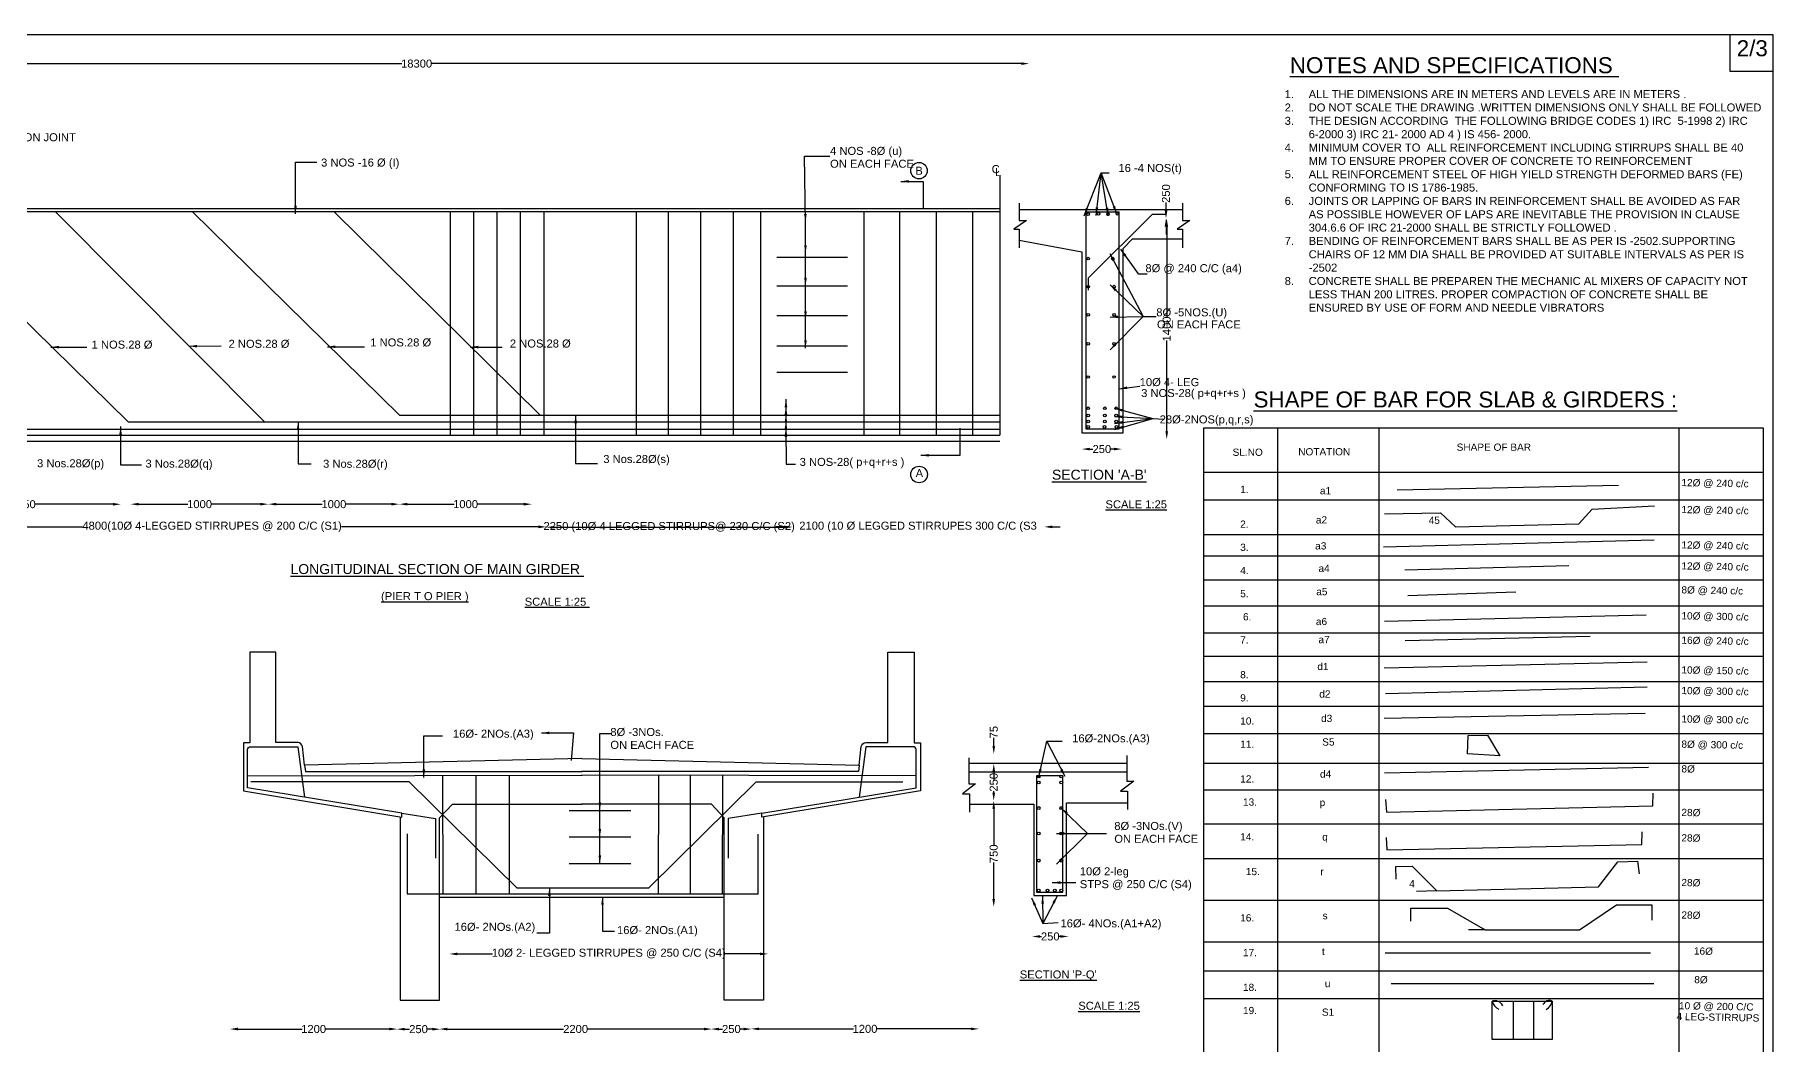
# Model space of a CAD drawing. Header units: millimetres. Extents: x 5124 to 2365279, y 2311 to 44335197.
# Drawn here: x 2357681 to 2365279, y 44330788 to 44335197 of the extents above; entities that cross this region are included whole.
import ezdxf

# ---------------------------------------------------------------- set-up
doc = ezdxf.new("R2010")
doc.units = ezdxf.units.MM
doc.header["$MEASUREMENT"] = 0
doc.layers.add('DRAWING', color=2, linetype='Continuous')
doc.layers.add('TEXT', color=7, linetype='Continuous')
doc.styles.get("Standard").update_dxf_attribs({"font": 'arial.ttf', "height": 35})
doc.dimstyles.get("Standard").update_dxf_attribs({"dimtxt": 35, "dimasz": 35, "dimexe": 0.18, "dimexo": 0.0625, "dimgap": 0.09, "dimtad": 0, "dimdec": 0, "dimzin": 0, "dimdsep": 46, "dimtxsty": 'Standard', "dimcen": 0.09, "dimse1": 1, "dimse2": 1, "dimadec": 0, "dimazin": 0, "dimtfac": 1, "dimtdec": 0, "dimtofl": 0, "dimtmove": 0, "dimatfit": 3, "dimfxl": 1, "dimtolj": 1, "dimtzin": 0, "dimarcsym": 0})

# ---------------------------------------------------------------- blocks, each defined once
blk = doc.blocks.new('*D54')
at = {"layer": 'Defpoints', "color": 0, "transparency": 16777216}
for p in [(2362027.6, 44335071.2), (2356673.1, 44335062), (2362027.6, 44335062)]:
    blk.add_point(p, dxfattribs=at)
at = {"layer": 'TEXT', "color": 0, "lineweight": -2, "transparency": 16777216}
for p, q in [((2356708.1, 44335071.2), (2359286.1, 44335071.2)), ((2361992.6, 44335071.2), (2359414.6, 44335071.2))]:
    blk.add_line(p, q, dxfattribs=at)
at = {"layer": 'TEXT', "color": 0, "transparency": 16777216}
for points in [[(2356708.1, 44335077), (2356708.1, 44335065.3), (2356673.1, 44335071.2)], [(2361992.6, 44335077), (2361992.6, 44335065.3), (2362027.6, 44335071.2)]]:
    blk.add_solid(points, dxfattribs=at)
at = {"layer": 'TEXT', "color": 0, "transparency": 16777216, "insert": (2359350.3, 44335071.2), "char_height": 35, "attachment_point": 5}
blk.add_mtext('\\A1;18300', dxfattribs=at)
blk = doc.blocks.new('*D65')
at = {"layer": 'Defpoints', "color": 0, "transparency": 16777216}
for p in [(2357231.9, 44333171.5), (2358058.1, 44333171.8), (2358058.1, 44333146.5)]:
    blk.add_point(p, dxfattribs=at)
at = {"layer": 'TEXT', "color": 0, "lineweight": -2, "transparency": 16777216}
for p, q in [((2357266.9, 44333146.5), (2357606.3, 44333146.5)), ((2358023.1, 44333146.5), (2357683.7, 44333146.5))]:
    blk.add_line(p, q, dxfattribs=at)
at = {"layer": 'TEXT', "color": 0, "transparency": 16777216}
for points in [[(2357266.9, 44333152.3), (2357266.9, 44333140.6), (2357231.9, 44333146.5)], [(2358023.1, 44333152.3), (2358023.1, 44333140.6), (2358058.1, 44333146.5)]]:
    blk.add_solid(points, dxfattribs=at)
at = {"layer": 'TEXT', "color": 0, "transparency": 16777216, "insert": (2357645, 44333146.5), "char_height": 35, "attachment_point": 5}
blk.add_mtext('\\A1;850', dxfattribs=at)
blk = doc.blocks.new('*D66')
at = {"layer": 'Defpoints', "color": 0, "transparency": 16777216}
for p in [(2358100.7, 44333141.1), (2358702.7, 44333146.8), (2358702.7, 44333146.8)]:
    blk.add_point(p, dxfattribs=at)
at = {"layer": 'TEXT', "color": 0, "lineweight": -2, "transparency": 16777216}
for p, q in [((2358135.7, 44333146.8), (2358351.1, 44333146.8)), ((2358667.7, 44333146.8), (2358452.4, 44333146.8))]:
    blk.add_line(p, q, dxfattribs=at)
at = {"layer": 'TEXT', "color": 0, "transparency": 16777216}
for points in [[(2358135.7, 44333152.7), (2358135.7, 44333141), (2358100.7, 44333146.8)], [(2358667.7, 44333152.7), (2358667.7, 44333141), (2358702.7, 44333146.8)]]:
    blk.add_solid(points, dxfattribs=at)
at = {"layer": 'TEXT', "color": 0, "transparency": 16777216, "insert": (2358401.7, 44333146.8), "char_height": 35, "attachment_point": 5}
blk.add_mtext('\\A1;1000', dxfattribs=at)
blk = doc.blocks.new('*D67')
at = {"layer": 'Defpoints', "color": 0, "transparency": 16777216}
for p in [(2358702.7, 44333146.8), (2359274.8, 44333146.8), (2359274.8, 44333146.8)]:
    blk.add_point(p, dxfattribs=at)
at = {"layer": 'TEXT', "color": 0, "lineweight": -2, "transparency": 16777216}
for p, q in [((2358737.7, 44333146.8), (2358938.1, 44333146.8)), ((2359239.8, 44333146.8), (2359039.4, 44333146.8))]:
    blk.add_line(p, q, dxfattribs=at)
at = {"layer": 'TEXT', "color": 0, "transparency": 16777216}
for points in [[(2358737.7, 44333152.7), (2358737.7, 44333141), (2358702.7, 44333146.8)], [(2359239.8, 44333152.7), (2359239.8, 44333141), (2359274.8, 44333146.8)]]:
    blk.add_solid(points, dxfattribs=at)
at = {"layer": 'TEXT', "color": 0, "transparency": 16777216, "insert": (2358988.8, 44333146.8), "char_height": 35, "attachment_point": 5}
blk.add_mtext('\\A1;1000', dxfattribs=at)
blk = doc.blocks.new('*D68')
at = {"layer": 'Defpoints', "color": 0, "transparency": 16777216}
for p in [(2359274.8, 44333146.8), (2359853.8, 44333146.8), (2359853.8, 44333146.5)]:
    blk.add_point(p, dxfattribs=at)
at = {"layer": 'TEXT', "color": 0, "lineweight": -2, "transparency": 16777216}
for p, q in [((2359309.8, 44333146.8), (2359513.7, 44333146.8)), ((2359818.8, 44333146.8), (2359615, 44333146.8))]:
    blk.add_line(p, q, dxfattribs=at)
at = {"layer": 'TEXT', "color": 0, "transparency": 16777216}
for points in [[(2359309.8, 44333152.7), (2359309.8, 44333141), (2359274.8, 44333146.8)], [(2359818.8, 44333152.7), (2359818.8, 44333141), (2359853.8, 44333146.8)]]:
    blk.add_solid(points, dxfattribs=at)
at = {"layer": 'TEXT', "color": 0, "transparency": 16777216, "insert": (2359564.3, 44333146.8), "char_height": 35, "attachment_point": 5}
blk.add_mtext('\\A1;1000', dxfattribs=at)
blk = doc.blocks.new('*D69')
at = {"layer": 'Defpoints', "color": 0, "transparency": 16777216}
for p in [(2356995.1, 44333025), (2359917.7, 44333047.6), (2359917.7, 44333025)]:
    blk.add_point(p, dxfattribs=at)
at = {"layer": 'TEXT', "color": 0, "lineweight": -2, "transparency": 16777216}
for p, q in [((2357030.1, 44333047.6), (2357890.6, 44333047.6)), ((2359882.7, 44333047.6), (2359022.2, 44333047.6))]:
    blk.add_line(p, q, dxfattribs=at)
at = {"layer": 'TEXT', "color": 0, "transparency": 16777216}
for points in [[(2357030.1, 44333053.5), (2357030.1, 44333041.8), (2356995.1, 44333047.6)], [(2359882.7, 44333053.5), (2359882.7, 44333041.8), (2359917.7, 44333047.6)]]:
    blk.add_solid(points, dxfattribs=at)
at = {"layer": 'TEXT', "color": 0, "transparency": 16777216, "insert": (2358456.4, 44333047.6), "char_height": 35, "attachment_point": 5}
blk.add_mtext('\\A1;4800(10Ø 4-LEGGED STIRRUPES @ 200 C/C (S1)', dxfattribs=at)
blk = doc.blocks.new('*D70')
at = {"layer": 'Defpoints', "color": 0, "transparency": 16777216}
for p in [(2359917.7, 44333047.6), (2360990.2, 44333047.6), (2360990.2, 44333046.1)]:
    blk.add_point(p, dxfattribs=at)
at = {"layer": 'TEXT', "color": 0, "lineweight": -2, "transparency": 16777216}
blk.add_line((2359952.7, 44333046.1), (2360955.2, 44333046.1), dxfattribs=at)
at = {"layer": 'TEXT', "color": 0, "transparency": 16777216}
for points in [[(2359952.7, 44333052), (2359952.7, 44333040.3), (2359917.7, 44333046.1)], [(2360955.2, 44333052), (2360955.2, 44333040.3), (2360990.2, 44333046.1)]]:
    blk.add_solid(points, dxfattribs=at)
at = {"layer": 'TEXT', "color": 0, "transparency": 16777216, "insert": (2360453.9, 44333046.1), "char_height": 35, "attachment_point": 5}
blk.add_mtext('\\A1;2250 (10Ø 4 LEGGED STIRRUPS@ 230 C/C (S2)', dxfattribs=at)
blk = doc.blocks.new('*D71')
at = {"layer": 'Defpoints', "color": 0, "transparency": 16777216}
for p in [(2360990.2, 44333046.1), (2362093.1, 44333047.6), (2362093.1, 44333046.1)]:
    blk.add_point(p, dxfattribs=at)
at = {"layer": 'TEXT', "color": 0, "lineweight": -2, "transparency": 16777216}
for p, q in [((2360955.2, 44333047.6), (2360920.2, 44333047.6)), ((2362128.1, 44333047.6), (2362163.1, 44333047.6))]:
    blk.add_line(p, q, dxfattribs=at)
at = {"layer": 'TEXT', "color": 0, "transparency": 16777216}
for points in [[(2360955.2, 44333053.5), (2360955.2, 44333041.8), (2360990.2, 44333047.6)], [(2362128.1, 44333053.5), (2362128.1, 44333041.8), (2362093.1, 44333047.6)]]:
    blk.add_solid(points, dxfattribs=at)
at = {"layer": 'TEXT', "color": 0, "transparency": 16777216, "insert": (2361541.7, 44333047.6), "char_height": 35, "attachment_point": 5}
blk.add_mtext('\\A1;2100 (10 Ø LEGGED STIRRUPES 300 C/C (S3', dxfattribs=at)
blk = doc.blocks.new('*D72')
at = {"layer": 'Defpoints', "color": 0, "transparency": 16777216}
for p in [(2358534.6, 44330847.8), (2359265.9, 44330854.1), (2359265.9, 44330847.3)]:
    blk.add_point(p, dxfattribs=at)
at = {"layer": 'TEXT', "color": 0, "lineweight": -2, "transparency": 16777216}
for p, q in [((2358569.6, 44330854.1), (2358849.6, 44330854.1)), ((2359230.9, 44330854.1), (2358950.9, 44330854.1))]:
    blk.add_line(p, q, dxfattribs=at)
at = {"layer": 'TEXT', "color": 0, "transparency": 16777216}
for points in [[(2358569.6, 44330860), (2358569.6, 44330848.3), (2358534.6, 44330854.1)], [(2359230.9, 44330860), (2359230.9, 44330848.3), (2359265.9, 44330854.1)]]:
    blk.add_solid(points, dxfattribs=at)
at = {"layer": 'TEXT', "color": 0, "transparency": 16777216, "insert": (2358900.3, 44330854.1), "char_height": 35, "attachment_point": 5}
blk.add_mtext('\\A1;1200', dxfattribs=at)
blk = doc.blocks.new('*D73')
at = {"layer": 'Defpoints', "color": 0, "transparency": 16777216}
for p in [(2359262.8, 44330853.5), (2359454.6, 44330854.1), (2359454.6, 44330853.5)]:
    blk.add_point(p, dxfattribs=at)
at = {"layer": 'TEXT', "color": 0, "lineweight": -2, "transparency": 16777216}
for p, q in [((2359297.8, 44330853.5), (2359319.7, 44330853.5)), ((2359419.6, 44330853.5), (2359397.7, 44330853.5))]:
    blk.add_line(p, q, dxfattribs=at)
at = {"layer": 'TEXT', "color": 0, "transparency": 16777216}
for points in [[(2359297.8, 44330859.4), (2359297.8, 44330847.7), (2359262.8, 44330853.5)], [(2359419.6, 44330859.4), (2359419.6, 44330847.7), (2359454.6, 44330853.5)]]:
    blk.add_solid(points, dxfattribs=at)
at = {"layer": 'TEXT', "color": 0, "transparency": 16777216, "insert": (2359358.7, 44330853.5), "char_height": 35, "attachment_point": 5}
blk.add_mtext('\\A1;250', dxfattribs=at)
blk = doc.blocks.new('*D74')
at = {"layer": 'Defpoints', "color": 0, "transparency": 16777216}
for p in [(2359449.4, 44330854.1), (2360641.1, 44330857.5), (2360641.1, 44330854.1)]:
    blk.add_point(p, dxfattribs=at)
at = {"layer": 'TEXT', "color": 0, "lineweight": -2, "transparency": 16777216}
for p, q in [((2359484.4, 44330854.1), (2359992.6, 44330854.1)), ((2360606.1, 44330854.1), (2360097.8, 44330854.1))]:
    blk.add_line(p, q, dxfattribs=at)
at = {"layer": 'TEXT', "color": 0, "transparency": 16777216}
for points in [[(2359484.4, 44330859.9), (2359484.4, 44330848.2), (2359449.4, 44330854.1)], [(2360606.1, 44330859.9), (2360606.1, 44330848.2), (2360641.1, 44330854.1)]]:
    blk.add_solid(points, dxfattribs=at)
at = {"layer": 'TEXT', "color": 0, "transparency": 16777216, "insert": (2360045.2, 44330854.1), "char_height": 35, "attachment_point": 5}
blk.add_mtext('\\A1;2200', dxfattribs=at)
blk = doc.blocks.new('*D75')
at = {"layer": 'Defpoints', "color": 0, "transparency": 16777216}
for p in [(2360636.8, 44330839.4), (2360814.9, 44330854.1), (2360814.9, 44330845.4)]:
    blk.add_point(p, dxfattribs=at)
at = {"layer": 'TEXT', "color": 0, "lineweight": -2, "transparency": 16777216}
for p, q in [((2360671.8, 44330854.1), (2360686.9, 44330854.1)), ((2360779.9, 44330854.1), (2360764.9, 44330854.1))]:
    blk.add_line(p, q, dxfattribs=at)
at = {"layer": 'TEXT', "color": 0, "transparency": 16777216}
for points in [[(2360671.8, 44330859.9), (2360671.8, 44330848.2), (2360636.8, 44330854.1)], [(2360779.9, 44330859.9), (2360779.9, 44330848.2), (2360814.9, 44330854.1)]]:
    blk.add_solid(points, dxfattribs=at)
at = {"layer": 'TEXT', "color": 0, "transparency": 16777216, "insert": (2360725.9, 44330854.1), "char_height": 35, "attachment_point": 5}
blk.add_mtext('\\A1;250', dxfattribs=at)
blk = doc.blocks.new('*D76')
at = {"layer": 'Defpoints', "color": 0, "transparency": 16777216}
for p in [(2360811.9, 44330854.7), (2361807.8, 44330854.7), (2361807.8, 44330851.9)]:
    blk.add_point(p, dxfattribs=at)
at = {"layer": 'TEXT', "color": 0, "lineweight": -2, "transparency": 16777216}
for p, q in [((2360846.9, 44330854.7), (2361259.2, 44330854.7)), ((2361772.8, 44330854.7), (2361360.5, 44330854.7))]:
    blk.add_line(p, q, dxfattribs=at)
at = {"layer": 'TEXT', "color": 0, "transparency": 16777216}
for points in [[(2360846.9, 44330860.5), (2360846.9, 44330848.9), (2360811.9, 44330854.7)], [(2361772.8, 44330860.5), (2361772.8, 44330848.9), (2361807.8, 44330854.7)]]:
    blk.add_solid(points, dxfattribs=at)
at = {"layer": 'TEXT', "color": 0, "transparency": 16777216, "insert": (2361309.8, 44330854.7), "char_height": 35, "attachment_point": 5}
blk.add_mtext('\\A1;1200', dxfattribs=at)
blk = doc.blocks.new('*D77')
at = {"layer": 'Defpoints', "color": 0, "transparency": 16777216}
for p in [(2362040.2, 44331260.9), (2362199.1, 44331260.9), (2362199.1, 44331258.4)]:
    blk.add_point(p, dxfattribs=at)
at = {"layer": 'TEXT', "color": 0, "lineweight": -2, "transparency": 16777216}
for p, q in [((2362075.2, 44331258.4), (2362080.6, 44331258.4)), ((2362164.1, 44331258.4), (2362158.6, 44331258.4))]:
    blk.add_line(p, q, dxfattribs=at)
at = {"layer": 'TEXT', "color": 0, "transparency": 16777216}
for points in [[(2362075.2, 44331264.2), (2362075.2, 44331252.6), (2362040.2, 44331258.4)], [(2362164.1, 44331264.2), (2362164.1, 44331252.6), (2362199.1, 44331258.4)]]:
    blk.add_solid(points, dxfattribs=at)
at = {"layer": 'TEXT', "color": 0, "transparency": 16777216, "insert": (2362119.6, 44331258.4), "char_height": 35, "attachment_point": 5}
blk.add_mtext('\\A1;250', dxfattribs=at)
blk = doc.blocks.new('*D78')
at = {"layer": 'Defpoints', "color": 0, "transparency": 16777216}
for p in [(2361852.6, 44332055.6), (2361852.6, 44332012.5), (2361872.8, 44332012.5)]:
    blk.add_point(p, dxfattribs=at)
at = {"layer": 'TEXT', "color": 0, "lineweight": -2, "transparency": 16777216}
for p, q in [((2361872.8, 44332090.6), (2361872.8, 44332125.6)), ((2361872.8, 44331977.5), (2361872.8, 44331942.5))]:
    blk.add_line(p, q, dxfattribs=at)
at = {"layer": 'TEXT', "color": 0, "transparency": 16777216}
for points in [[(2361866.9, 44332090.6), (2361878.6, 44332090.6), (2361872.8, 44332055.6)], [(2361866.9, 44331977.5), (2361878.6, 44331977.5), (2361872.8, 44332012.5)]]:
    blk.add_solid(points, dxfattribs=at)
at = {"layer": 'TEXT', "color": 0, "transparency": 16777216, "insert": (2361872.8, 44332150.8), "char_height": 35, "attachment_point": 5, "rotation": 90}
blk.add_mtext('\\A1;75', dxfattribs=at)
blk = doc.blocks.new('*D79')
at = {"layer": 'Defpoints', "color": 0, "transparency": 16777216}
for p in [(2361872.8, 44332012.5), (2361866.3, 44331851.5), (2361872.5, 44331851.5)]:
    blk.add_point(p, dxfattribs=at)
at = {"layer": 'TEXT', "color": 0, "lineweight": -2, "transparency": 16777216}
for p, q in [((2361872.5, 44331977.5), (2361872.5, 44331971)), ((2361872.5, 44331886.5), (2361872.5, 44331893))]:
    blk.add_line(p, q, dxfattribs=at)
at = {"layer": 'TEXT', "color": 0, "transparency": 16777216}
for points in [[(2361866.6, 44331977.5), (2361878.3, 44331977.5), (2361872.5, 44332012.5)], [(2361866.6, 44331886.5), (2361878.3, 44331886.5), (2361872.5, 44331851.5)]]:
    blk.add_solid(points, dxfattribs=at)
at = {"layer": 'TEXT', "color": 0, "transparency": 16777216, "insert": (2361872.5, 44331932), "char_height": 35, "attachment_point": 5, "rotation": 90}
blk.add_mtext('\\A1;250', dxfattribs=at)
blk = doc.blocks.new('*D80')
at = {"layer": 'Defpoints', "color": 0, "transparency": 16777216}
for p in [(2361872.5, 44331851.5), (2361872.5, 44331387.8), (2361872.5, 44331387.8)]:
    blk.add_point(p, dxfattribs=at)
at = {"layer": 'TEXT', "color": 0, "lineweight": -2, "transparency": 16777216}
for p, q in [((2361872.5, 44331816.5), (2361872.5, 44331658.2)), ((2361872.5, 44331422.8), (2361872.5, 44331581.1))]:
    blk.add_line(p, q, dxfattribs=at)
at = {"layer": 'TEXT', "color": 0, "transparency": 16777216}
for points in [[(2361866.6, 44331816.5), (2361878.3, 44331816.5), (2361872.5, 44331851.5)], [(2361866.6, 44331422.8), (2361878.3, 44331422.8), (2361872.5, 44331387.8)]]:
    blk.add_solid(points, dxfattribs=at)
at = {"layer": 'TEXT', "color": 0, "transparency": 16777216, "insert": (2361872.5, 44331619.7), "char_height": 35, "attachment_point": 5, "rotation": 90}
blk.add_mtext('\\A1;750', dxfattribs=at)
blk = doc.blocks.new('*D81')
at = {"layer": 'Defpoints', "color": 0, "transparency": 16777216}
for p in [(2359493.4, 44331182.2), (2360886.5, 44331182.2), (2360886.5, 44331182.2)]:
    blk.add_point(p, dxfattribs=at)
at = {"layer": 'TEXT', "color": 0, "lineweight": -2, "transparency": 16777216}
for p, q in [((2359528.4, 44331182.2), (2359682.2, 44331182.2)), ((2360851.5, 44331182.2), (2360697.7, 44331182.2))]:
    blk.add_line(p, q, dxfattribs=at)
at = {"layer": 'TEXT', "color": 0, "transparency": 16777216}
for points in [[(2359528.4, 44331188), (2359528.4, 44331176.4), (2359493.4, 44331182.2)], [(2360851.5, 44331188), (2360851.5, 44331176.4), (2360886.5, 44331182.2)]]:
    blk.add_solid(points, dxfattribs=at)
at = {"layer": 'TEXT', "color": 0, "transparency": 16777216, "insert": (2360189.9, 44331182.2), "char_height": 35, "attachment_point": 5}
blk.add_mtext('\\A1;10Ø 2- LEGGED STIRRUPES @ 250 C/C (S4)', dxfattribs=at)
blk = doc.blocks.new('*D114')
at = {"layer": 'Defpoints', "color": 0, "transparency": 16777216}
for p in [(2362615.9, 44334394.7), (2362615.9, 44334394.7), (2362625.4, 44334394.7)]:
    blk.add_point(p, dxfattribs=at)
at = {"layer": 'TEXT', "color": 0, "lineweight": -2, "transparency": 16777216}
for p, q in [((2362625.4, 44334429.7), (2362625.4, 44334464.7)), ((2362625.4, 44334359.7), (2362625.4, 44334324.7))]:
    blk.add_line(p, q, dxfattribs=at)
at = {"layer": 'TEXT', "color": 0, "transparency": 16777216}
for points in [[(2362619.6, 44334429.7), (2362631.3, 44334429.7), (2362625.4, 44334394.7)], [(2362619.6, 44334359.7), (2362631.3, 44334359.7), (2362625.4, 44334394.7)]]:
    blk.add_solid(points, dxfattribs=at)
at = {"layer": 'TEXT', "color": 0, "transparency": 16777216, "insert": (2362625.4, 44334503.7), "char_height": 35, "attachment_point": 5, "rotation": 90}
blk.add_mtext('\\A1;250', dxfattribs=at)
blk = doc.blocks.new('*D115')
at = {"layer": 'Defpoints', "color": 0, "transparency": 16777216}
for p in [(2362625.4, 44334394.7), (2362625.4, 44333429.9), (2362628.5, 44333429.9)]:
    blk.add_point(p, dxfattribs=at)
at = {"layer": 'TEXT', "color": 0, "lineweight": -2, "transparency": 16777216}
for p, q in [((2362628.5, 44334359.7), (2362628.5, 44333962.9)), ((2362628.5, 44333464.9), (2362628.5, 44333861.6))]:
    blk.add_line(p, q, dxfattribs=at)
at = {"layer": 'TEXT', "color": 0, "transparency": 16777216}
for points in [[(2362622.7, 44334359.7), (2362634.4, 44334359.7), (2362628.5, 44334394.7)], [(2362622.7, 44333464.9), (2362634.4, 44333464.9), (2362628.5, 44333429.9)]]:
    blk.add_solid(points, dxfattribs=at)
at = {"layer": 'TEXT', "color": 0, "transparency": 16777216, "insert": (2362628.5, 44333912.3), "char_height": 35, "attachment_point": 5, "rotation": 90}
blk.add_mtext('\\A1;1400', dxfattribs=at)
blk = doc.blocks.new('*D116')
at = {"layer": 'Defpoints', "color": 0, "transparency": 16777216}
for p in [(2362257.4, 44333458.8), (2362432.7, 44333466.1), (2362432.7, 44333387.5)]:
    blk.add_point(p, dxfattribs=at)
at = {"layer": 'TEXT', "color": 0, "lineweight": -2, "transparency": 16777216}
for p, q in [((2362292.4, 44333387.5), (2362306.1, 44333387.5)), ((2362397.7, 44333387.5), (2362384.1, 44333387.5))]:
    blk.add_line(p, q, dxfattribs=at)
at = {"layer": 'TEXT', "color": 0, "transparency": 16777216}
for points in [[(2362292.4, 44333393.4), (2362292.4, 44333381.7), (2362257.4, 44333387.5)], [(2362397.7, 44333393.4), (2362397.7, 44333381.7), (2362432.7, 44333387.5)]]:
    blk.add_solid(points, dxfattribs=at)
at = {"layer": 'TEXT', "color": 0, "transparency": 16777216, "insert": (2362345.1, 44333387.5), "char_height": 35, "attachment_point": 5}
blk.add_mtext('\\A1;250', dxfattribs=at)

msp = doc.modelspace()

# ---------------------------------------------------------------- linework, layer by layer
at = {"layer": 'DRAWING', "color": 0}
for points in [[(2361898.8, 44334579.3), (2361898.8, 44334425), (2361898.8, 44333448.7)], [(2358089.7, 44333505.9), (2357105.9, 44334470.6)], [(2361983.3, 44334462.2), (2361983.3, 44334386.4), (2362015.2, 44334386.4), (2361960, 44334348.5), (2361983.3, 44334348.5), (2361983.3, 44334266.8)], [(2362697, 44334462.2), (2362697, 44334386.4), (2362728.9, 44334386.4), (2362673.7, 44334348.5), (2362697, 44334348.5), (2362697, 44334266.8)], [(2357003.9, 44334438.1), (2361898.8, 44334438.1)], [(2357029, 44334425), (2361898.8, 44334425)], [(2358685.3, 44333505.9), (2357770.8, 44334425)], [(2358369.3, 44334425), (2359276.2, 44333534.9)], [(2359890.2, 44333534.9), (2358988.3, 44334425)], [(2359496.6, 44334426.3), (2359496.6, 44333450)], [(2359599.6, 44334425.6), (2359599.6, 44333449.3)], [(2359701, 44334425.7), (2359701, 44333449.4)], [(2359803.5, 44334424), (2359803.5, 44333447.7)], [(2359905.8, 44334426.2), (2359905.8, 44333449.9)], [(2360309.9, 44334425), (2360309.9, 44333448.7)], [(2360449, 44334425), (2360449, 44333448.7)], [(2360591.2, 44334426.7), (2360591.2, 44333450.4)], [(2360734.3, 44334424.4), (2360734.3, 44333448.1)], [(2360853.7, 44334425), (2360853.7, 44333448.7)], [(2361304.7, 44334425), (2361304.7, 44333448.7)], [(2361461.2, 44334425), (2361461.2, 44333448.7)], [(2361621.4, 44334425), (2361621.4, 44333448.7)], [(2361779.9, 44334425), (2361779.9, 44333448.7)], [(2361983.3, 44334434.3), (2362697, 44334434.3)], [(2362275, 44334423.7), (2362275, 44334263.7), (2362275, 44333476.4), (2362420.7, 44333476.4), (2362420.7, 44334424.5), (2362420.7, 44334424.5), (2362420.7, 44334424.5)], [(2362275, 44334423.7), (2362420.7, 44334424.5)], [(2362287.1, 44334081.9), (2362287.1, 44334135.2), (2362566.7, 44334413.2), (2362621.1, 44334413.2)], [(2361983.3, 44334300.7), (2362257.4, 44334249.1), (2362257.4, 44333458.8), (2362438.4, 44333458.8), (2362438.4, 44334263.8), (2362479.6, 44334306.3), (2362697, 44334306.3)], [(2360924.2, 44334225.2), (2361233.8, 44334225.2)], [(2360924.2, 44334100.7), (2361233.8, 44334100.7)], [(2360924.2, 44333971.3), (2361233.8, 44333971.3)], [(2360924.2, 44333837.8), (2361233.8, 44333837.8)], [(2360924.2, 44333723.4), (2361233.8, 44333723.4)], [(2357040.5, 44333474.6), (2361898.8, 44333474.6)], [(2358089.7, 44333505.9), (2361898.8, 44333505.9)], [(2359276.2, 44333534.9), (2361898.8, 44333534.9)], [(2357003.9, 44333422), (2361898.8, 44333422)], [(2357029.3, 44333448.7), (2361898.8, 44333448.7)], [(2360151.1, 44332145.4), (2360203.7, 44332145.4)], [(2361763.7, 44332039.1), (2361763.7, 44331924.7), (2361792.6, 44331924.7), (2361735.9, 44331881.8), (2361766.6, 44331881.8), (2361766.6, 44331801.6)], [(2362454.9, 44332049.1), (2362454.9, 44331937.1), (2362484.6, 44331937.1), (2362426.9, 44331892.8), (2362457.2, 44331892.8), (2362457.2, 44331813)], [(2358611.6, 44331960.6), (2360074.2, 44331962.8)], [(2358860.8, 44332007.3), (2358864, 44331978.5), (2360074.2, 44331978.5)], [(2359466.4, 44331444.9), (2359465.6, 44331961.9)], [(2359611.2, 44331444.9), (2359610.4, 44331962.1)], [(2359755.1, 44331962.3), (2359755.1, 44331444.9)], [(2361284.2, 44332007.3), (2361281, 44331978.5), (2360070.8, 44331978.5)], [(2361533.3, 44331960.6), (2360070.8, 44331962.8)], [(2360407.7, 44331444.9), (2360408.5, 44331962.3)], [(2360545.6, 44331962.1), (2360545.6, 44331444.9)], [(2360687.5, 44331444.9), (2360688.2, 44331961.9)], [(2361763.7, 44332015.4), (2362454.9, 44332015.4)], [(2361763.7, 44331977.6), (2362454.9, 44331977.6)], [(2362059.9, 44331960.1), (2362059.9, 44331451.4), (2362174.2, 44331451.4), (2362174.2, 44331959.7), (2362059.9, 44331960.1)], [(2358625.7, 44331935.1), (2359316.5, 44331935.1), (2359788.3, 44331471.1), (2360365.5, 44331471.1), (2360834, 44331934.5), (2361475.1, 44331934.5)], [(2359278.8, 44331780.1), (2359278.8, 44330979.5), (2359450.2, 44330979.5), (2359450.2, 44331776.8), (2359506.5, 44331837), (2360074.2, 44331837)], [(2360016.4, 44331809.1), (2360285.8, 44331809.1)], [(2360866.2, 44331780.1), (2360866.2, 44330979.5), (2360694.7, 44330979.5), (2360694.7, 44331776.8), (2360638.5, 44331837), (2360070.8, 44331837)], [(2361766.6, 44331836.8), (2362047.3, 44331836.8), (2362047.3, 44331436.7), (2362190, 44331436.7), (2362190, 44331841.8), (2362457.2, 44331841.8)], [(2359286, 44331797.3), (2359433, 44331773.2), (2359433, 44331601)], [(2360859, 44331797.3), (2360711.9, 44331773.2), (2360711.9, 44331601)], [(2359308.4, 44331707.2), (2359308.4, 44331444.9), (2360842.6, 44331444.9), (2360842.6, 44331705.1)], [(2360016.4, 44331693.2), (2360285.8, 44331693.2)], [(2360016.4, 44331577.3), (2360285.8, 44331577.3)], [(2359450.2, 44331429.9), (2360694.7, 44331429.9)]]:
    msp.add_lwpolyline(points, dxfattribs=at)
for points in [[(2360072.5, 44332036.2), (2358860.8, 44332007.3), (2358851.3, 44332087.6, 0.353561), (2358832, 44332106.4), (2358735.5, 44332106.4), (2358735.5, 44332500.2), (2358620.9, 44332500.2), (2358620.9, 44332103.9), (2358593.1, 44332103.9), (2358593.1, 44331894), (2359286, 44331778.9), (2359286, 44331797.3), (2358611.6, 44331907.4), (2358611.6, 44332074.6, -0.422769), (2358624.6, 44332087.1), (2358831.3, 44332087.1), (2358860.8, 44331866.7)], [(2360072.5, 44332036.2), (2361284.2, 44332007.3), (2361293.7, 44332087.6, -0.353561), (2361313, 44332106.4), (2361409.5, 44332106.4), (2361409.5, 44332500.2), (2361524.1, 44332500.2), (2361524.1, 44332103.9), (2361551.9, 44332103.9), (2361551.9, 44331894), (2360859, 44331778.9), (2360859, 44331797.3), (2361533.3, 44331907.4), (2361533.3, 44332074.6, 0.422769), (2361520.4, 44332087.1), (2361313.7, 44332087.1), (2361284.1, 44331866.7)]]:
    msp.add_lwpolyline(points, format="xyb", dxfattribs=at)
for centre, radius in [((2362284.8, 44334413.9), 5.67), ((2362330.6, 44334415), 5.67), ((2362372, 44334413.9), 5.67), ((2362412.4, 44334415.5), 5.67), ((2362285, 44334219.6), 5.67), ((2362392.5, 44334219.6), 5.67), ((2362285, 44334097.2), 5.67), ((2362398.3, 44334097.2), 5.67), ((2362285, 44333973.7), 5.67), ((2362398.3, 44333973.7), 5.67), ((2362285, 44333847.3), 5.67), ((2362398.3, 44333847.3), 5.67), ((2362285, 44333702.2), 5.67), ((2362398.3, 44333702.2), 5.67), ((2362285, 44333565.7), 5.67), ((2362358, 44333565.7), 5.67), ((2362407.7, 44333565.7), 5.67), ((2362285, 44333534.3), 5.67), ((2362285, 44333507.6), 5.67), ((2362285, 44333484.6), 5.67), ((2362356.4, 44333484.6), 5.67), ((2362358, 44333534.3), 5.67), ((2362358, 44333507.6), 5.67), ((2362407.7, 44333534.3), 5.67), ((2362407.7, 44333507.6), 5.67), ((2362409.2, 44333484.6), 5.67), ((2362068.9, 44331957.5), 6.09), ((2362167.7, 44331957.5), 6.09), ((2362068.9, 44331930.6), 6.09), ((2362167.7, 44331930.6), 6.09), ((2362068.9, 44331819.4), 6.09), ((2362167.7, 44331819.4), 6.09), ((2362068.9, 44331708), 6.09), ((2362167.7, 44331708), 6.09), ((2362068.9, 44331589.8), 6.09), ((2362167.7, 44331589.8), 6.09), ((2362068.9, 44331459.6), 6.09), ((2362107.9, 44331459.6), 6.09), ((2362139.5, 44331459.6), 6.09), ((2362167.7, 44331459.6), 6.09)]:
    msp.add_circle(centre, radius, dxfattribs=at)
at = {"layer": 'TEXT', "color": 0}
for points in [[(2365279.2, 44335197.2), (2353111.6, 44335197.2), (2353111.6, 44327076.1), (2365279.2, 44327076.1)], [(2365279.2, 44335197.2), (2365090.2, 44335197.2), (2365090.2, 44335038.2), (2365279.2, 44335038.2)], [(2362789.3, 44329152.3), (2365237.2, 44329152.3), (2365237.2, 44333478.3), (2362789.3, 44333478.3)], [(2364313.6, 44330808.6), (2364050.2, 44330808.6), (2364050.2, 44330976.4), (2364313.6, 44330976.4)]]:
    msp.add_lwpolyline(points, close=True, dxfattribs=at)
for points in [[(2363113.1, 44333478.3), (2363113.1, 44329152.3)], [(2363556.1, 44333478.3), (2363556.1, 44329152.3)], [(2364867.1, 44333478.3), (2364867.1, 44329152.3)], [(2362789.3, 44333286), (2365237.2, 44333286)], [(2363636, 44333209), (2364602.4, 44333230.4)], [(2362789.3, 44333165.9), (2365237.2, 44333165.9)], [(2363580.7, 44333105.1), (2363825.6, 44333108.5), (2363889.9, 44333047.6), (2364429.4, 44333061.1), (2364488.1, 44333125.4), (2364760.4, 44333139)], [(2362789.3, 44333014.2), (2365237.2, 44333014.2)], [(2364758.2, 44332989), (2363576.1, 44332958.4)], [(2362789.3, 44332920.9), (2365237.2, 44332920.9)], [(2363669.8, 44332860.3), (2364386.5, 44332878.4)], [(2362789.3, 44332816.9), (2365237.2, 44332816.9)], [(2363682.2, 44332747.2), (2364153.9, 44332764.1)], [(2362789.3, 44332703.1), (2365237.2, 44332703.1)], [(2363580.6, 44332635.1), (2364724.1, 44332663.4)], [(2362789.3, 44332585.2), (2365237.2, 44332585.2)], [(2364479.2, 44332568.7), (2363671.1, 44332549.6)], [(2362789.3, 44332482.9), (2365237.2, 44332482.9)], [(2363578.5, 44332431.8), (2364728.6, 44332457.7)], [(2362789.3, 44332372.4), (2365237.2, 44332372.4)], [(2364728.6, 44332347.2), (2363585.3, 44332317.9)], [(2362789.3, 44332265.2), (2365237.2, 44332265.2)], [(2363578.4, 44332212.6), (2364719.5, 44332234)], [(2362789.3, 44332145.4), (2365237.2, 44332145.4)], [(2363943.4, 44332056.9), (2363945.6, 44332136.6), (2364030.4, 44332137.7), (2364084.4, 44332047.5), (2363943.4, 44332056.9)], [(2362789.3, 44332015), (2365237.2, 44332015)], [(2363580.9, 44331973.1), (2364733.9, 44331997.3)], [(2362789.3, 44331899.5), (2365237.2, 44331899.5)], [(2363585.2, 44331856.3), (2363588.7, 44331802), (2364753.6, 44331829.4), (2364755, 44331884.3)], [(2362789.3, 44331750.5), (2365237.2, 44331750.5)], [(2363587.5, 44331690.7), (2363591, 44331636.4), (2364704.8, 44331660.2), (2364706.2, 44331715)], [(2362789.3, 44331598.7), (2365237.2, 44331598.7)], [(2363631.3, 44331508.3), (2363630.1, 44331563.7), (2363701.2, 44331565), (2363809, 44331458.4), (2364515.3, 44331475.8), (2364599.7, 44331584.4), (2364686.4, 44331587.5), (2364692.6, 44331531.4)], [(2363809, 44331458.4), (2363719.6, 44331454.7)], [(2362789.3, 44331417.2), (2365237.2, 44331417.2)], [(2363695.7, 44331325), (2363695.7, 44331381.7), (2363855.4, 44331381.7), (2364019.6, 44331288.1), (2364431.8, 44331288.1), (2364594.5, 44331396), (2364749.3, 44331396), (2364749.3, 44331330)], [(2364019.6, 44331288.1), (2363947.1, 44331288.1)], [(2362789.3, 44331234.7), (2365237.2, 44331234.7)], [(2363583.7, 44331187.2), (2364743.1, 44331187.2)], [(2362789.3, 44331107.7), (2365237.2, 44331107.7)], [(2364757.3, 44331051.3), (2363609, 44331051.3)], [(2362789.3, 44330987.3), (2365237.2, 44330987.3)], [(2364144, 44330807), (2364144, 44330975.7)], [(2364232.3, 44330807.8), (2364232.3, 44330978)]]:
    msp.add_lwpolyline(points, dxfattribs=at)
for centre, radius in [((2361546, 44334603.6), 35.8), ((2361546.3, 44333276.5), 36.2)]:
    msp.add_circle(centre, radius, dxfattribs=at)
for centre, radius, start, end in [((2364062, 44330938.8), 39.4, 25.87947, 107.40298), ((2364103.1, 44330990.1), 54.3, 196.50111, 243.96104), ((2364301.5, 44330946.4), 32.3, 68.05189, 152.72096), ((2364265.7, 44330983.9), 48.5, 295.14381, 351.11118)]:
    msp.add_arc(centre, radius, start, end, dxfattribs=at)

# ---------------------------------------------------------------- texts
for s, height, p in [('2/3', 69.94, (2365119.8, 44335103.5)), ('%%UNOTES AND SPECIFICATIONS ', 69.936, (2363166.5, 44335029.3)), ('30 THICK EXPANSION JOINT ', 34.968, (2357193.3, 44334732.2)), ('4 NOS -8Ø (u)', 34.968, (2361157.3, 44334672.6)), ('3 NOS -16 Ø (I)', 34.968, (2358932.9, 44334621.7)), ('ON EACH FACE', 34.968, (2361157.3, 44334616.5)), ('B', 35, (2361529.9, 44334585.9)), ('C', 35, (2361863.4, 44334592.9)), ('L', 35, (2361878.8, 44334580.1)), ('16 -4 NOS(t)', 34.968, (2362417.6, 44334597.9)), ('8Ø @ 240 C/C (a4)', 34.968, (2362535.4, 44334160.2)), ('8Ø -5NOS.(U)', 34.968, (2362583, 44333967.3)), ('ON EACH FACE ', 34.968, (2362585.8, 44333914.7)), ('1 NOS.28 Ø', 34.97, (2357930, 44333826.4)), ('2 NOS.28 Ø', 34.97, (2358528.4, 44333829.9)), ('1 NOS.28 Ø', 34.97, (2359147.8, 44333835.9)), ('2 NOS.28 Ø', 34.97, (2359757.9, 44333831.1)), ('10Ø 4- LEG', 34.97, (2362510.4, 44333662.5)), ('3 NOS-28( p+q+r+s ) ', 34.968, (2362516.8, 44333614.8)), ('%%USHAPE OF BAR FOR SLAB & GIRDERS :', 69.936, (2363008.2, 44333569.2)), ('28Ø-2NOS(p,q,r,s)', 34.968, (2362597.8, 44333499.6)), ('SHAPE OF BAR ', 31.489, (2363895.7, 44333380.1)), ('3 Nos.28Ø(p)', 34.968, (2357691.5, 44333308)), ('3 Nos.28Ø(q)', 34.968, (2358165.3, 44333306.6)), ('3 Nos.28Ø(r)', 34.968, (2358941.6, 44333305.9)), ('3 Nos.28Ø(s)', 34.968, (2360166.1, 44333326.6)), ('3 NOS-28( p+q+r+s ) ', 34.968, (2361024.4, 44333314)), ('SL.NO ', 31.49, (2362916.4, 44333358)), ('NOTATION ', 31.49, (2363203.3, 44333360)), ('A', 35, (2361531.3, 44333265)), ("%%USECTION 'A-B'", 43.71, (2362127, 44333253.7)), ('1.', 31.49, (2362949.7, 44333195.6)), ('a1', 31.49, (2363298.1, 44333189.9)), ('%%USCALE 1:25', 34.968, (2362360.9, 44333128.7)), ('a2', 31.49, (2363280.4, 44333062.5)), ('45', 31.49, (2363773.4, 44333060.6)), ('2.', 31.49, (2362949.7, 44333043.9)), ('3.', 31.49, (2362949.7, 44332942.7)), ('a3', 31.49, (2363277.2, 44332949)), ('%%ULONGITUDINAL SECTION OF MAIN GIRDER ', 43.71, (2358799.3, 44332841.6)), ('4.', 31.49, (2362949.7, 44332841.6)), ('a4', 31.49, (2363291.8, 44332850.7)), ('%%U(PIER T O PIER )', 34.968, (2359194.9, 44332727.7)), ('%%USCALE 1:25 ', 34.968, (2359822.9, 44332703.2)), ('5.', 31.49, (2362949.7, 44332740.4)), ('a5', 31.49, (2363282.1, 44332749.1)), (' 6.', 31.49, (2362949.7, 44332639.2)), ('a6', 31.49, (2363280.5, 44332618.6)), ('7.', 31.49, (2362949.7, 44332538)), ('a7', 31.49, (2363291.8, 44332539.6)), ('8.', 31.49, (2362949.7, 44332386.3)), ('d1', 31.49, (2363286.9, 44332422)), ('d2', 31.49, (2363295.2, 44332301.8)), ('9.', 31.49, (2362949.7, 44332285.1)), ('10. ', 31.49, (2362949.7, 44332184)), ('d3', 31.49, (2363303.2, 44332195.4)), ('16Ø- 2NOs.(A3)', 34.968, (2359509.2, 44332126.8)), ('8Ø -3NOs.', 34.97, (2360197, 44332134.2)), ('ON EACH FACE ', 34.968, (2360197, 44332078)), ('16Ø-2NOs.(A3)', 34.968, (2362215.3, 44332106.5)), ('11. ', 31.49, (2362949.7, 44332082.8)), ('S5', 31.49, (2363308.1, 44332092.3)), ('12.', 31.49, (2362949.7, 44331931)), ('d4', 31.49, (2363298.4, 44331952.1)), (' 13.', 31.49, (2362949.7, 44331829.9)), ('p', 31.5, (2363296.8, 44331828)), ('8Ø -3NOs.(V)', 34.968, (2362399.3, 44331723.8)), ('ON EACH FACE ', 34.968, (2362399.3, 44331667.6)), ('14.', 31.49, (2362949.7, 44331678.1)), ('q', 31.5, (2363308.2, 44331677.4)), ('STPS @ 250 C/C (S4)', 34.968, (2362248.7, 44331469.5)), ('10Ø 2-leg', 34.97, (2362248.7, 44331525.6)), ('  15.', 31.49, (2362949.7, 44331526.4)), ('r', 31.5, (2363300.1, 44331525.9)), ('4', 31.5, (2363688.2, 44331473)), ('16. ', 31.49, (2362949.7, 44331324)), ('s', 31.5, (2363309.8, 44331333.5)), ('16Ø- 2NOs.(A2)', 34.968, (2359516, 44331283.1)), ('16Ø- 2NOs.(A1)', 34.968, (2360226.2, 44331268.9)), ('16Ø- 4NOs.(A1+A2)', 34.968, (2362164.3, 44331298.3)), (' 17. ', 31.49, (2362949.7, 44331172.3)), ('t', 31.5, (2363306.6, 44331177.2)), ("%%USECTION 'P-Q'", 34.968, (2361986.4, 44331075.1)), (' 18.', 31.49, (2362949.7, 44331020.5)), ('u', 31.5, (2363319.5, 44331037)), ('%%USCALE 1:25', 34.968, (2362242.1, 44330938.4)), (' 19.', 31.49, (2362949.7, 44330919.3)), ('S1', 31.49, (2363306.7, 44330912.2))]:
    msp.add_text(s, height=height, dxfattribs=at).set_placement(p)
for s, height, p in [('12Ø @ 240 c/c', 31.489, (2364877.7, 44333225.8)), ('12Ø @ 240 c/c', 31.489, (2364877.7, 44333108)), ('12Ø @ 240 c/c', 31.489, (2364877.7, 44332953.7)), ('12Ø @ 240 c/c', 31.489, (2364877.7, 44332861.9)), ('8Ø @ 240 c/c', 31.489, (2364877.7, 44332757.1)), ('10Ø @ 300 c/c', 31.489, (2364877.7, 44332643.9)), ('16Ø @ 240 c/c', 31.489, (2364877.7, 44332537.1)), ('10Ø @ 150 c/c', 31.489, (2364877.7, 44332407.5)), ('10Ø @ 300 c/c', 31.489, (2364877.7, 44332317.2)), ('10Ø @ 300 c/c', 31.489, (2364877.7, 44332193.4)), ('8Ø @ 300 c/c', 31.489, (2364877.7, 44332083.1)), ('8Ø ', 31.49, (2364877.7, 44331975.2)), ('28Ø ', 31.49, (2364877.7, 44331784.8)), ('28Ø ', 31.49, (2364877.7, 44331673.9)), ('28Ø ', 31.49, (2364877.7, 44331478.7)), ('28Ø ', 31.49, (2364877.7, 44331336.8)), ('16Ø ', 31.49, (2364932.4, 44331179.7)), ('8Ø ', 31.49, (2364933.9, 44331054.6)), ('10 Ø @ 200 C/C ', 31.489, (2364867.1, 44330940.7)), ('4 LEG-STIRRUPS  ', 31.489, (2364856.6, 44330893.3))]:
    msp.add_text(s, height=height, rotation=358.92331, dxfattribs=at).set_placement(p)
at = {"layer": 'TEXT', "color": 0, "insert": (2363109.1, 44334955.4), "char_height": 34.9681, "attachment_point": 1}
msp.add_mtext_dynamic_manual_height_columns('\\pi-104.9,l139.87,t139.87;1.^IALL THE DIMENSIONS ARE IN METERS AND LEVELS ARE IN METERS .\\P2.^IDO NOT SCALE THE DRAWING .WRITTEN DIMENSIONS ONLY SHALL BE FOLLOWED \\P3.^ITHE DESIGN ACCORDING  THE FOLLOWING BRIDGE CODES 1) IRC  5-1998 2) IRC  6-2000 3) IRC 21- 2000 AD 4 ) IS 456- 2000.\\P4.^IMINIMUM COVER TO  ALL REINFORCEMENT INCLUDING STIRRUPS SHALL BE 40 MM TO ENSURE PROPER COVER OF CONCRETE TO REINFORCEMENT \\P5.^IALL REINFORCEMENT STEEL OF HIGH YIELD STRENGTH DEFORMED BARS (FE) CONFORMING TO IS 1786-1985.\\P6.^IJOINTS OR LAPPING OF BARS IN REINFORCEMENT SHALL BE AVOIDED AS FAR AS POSSIBLE HOWEVER OF LAPS ARE INEVITABLE THE PROVISION IN CLAUSE 304.6.6 OF IRC 21-2000 SHALL BE STRICTLY FOLLOWED .\\P7.^IBENDING OF REINFORCEMENT BARS SHALL BE AS PER IS -2502.SUPPORTING CHAIRS OF 12 MM DIA SHALL BE PROVIDED AT SUITABLE INTERVALS AS PER IS -2502\\P8.^ICONCRETE SHALL BE PREPAREN THE MECHANIC AL MIXERS OF CAPACITY NOT  LESS THAN 200 LITRES. PROPER COMPACTION OF CONCRETE SHALL BE ENSURED BY USE OF FORM AND NEEDLE VIBRATORS ', width=2075.733, gutter_width=500, heights=[0], dxfattribs=at)

# ---------------------------------------------------------------- dimensions: what is measured, and where the dimension line sits
at = {"layer": 'TEXT', "color": 0}
for base, p1, p2, text, picture, middle in [((2362027.6, 44335071.2), (2356673.1, 44335062), (2362027.6, 44335062), '18300', '*D54', (2359350.3, 44335071.2)), ((2362432.7, 44333387.5), (2362257.4, 44333458.8), (2362432.7, 44333466.1), '250', '*D116', (2362345.1, 44333387.5)), ((2359917.7, 44333047.6), (2356995.1, 44333025), (2359917.7, 44333025), '4800(10Ø 4-LEGGED STIRRUPES @ 200 C/C (S1)', '*D69', (2358456.4, 44333047.6)), ((2362093.1, 44333047.6), (2360990.2, 44333046.1), (2362093.1, 44333046.1), '2100 (10 Ø LEGGED STIRRUPES 300 C/C (S3', '*D71', (2361541.7, 44333047.6)), ((2358058.1, 44333146.5), (2357231.9, 44333171.5), (2358058.1, 44333171.8), '850', '*D65', (2357645, 44333146.5)), ((2358702.7, 44333146.8), (2358100.7, 44333141.1), (2358702.7, 44333146.8), '1000', '*D66', (2358401.7, 44333146.8)), ((2359274.8, 44333146.8), (2358702.7, 44333146.8), (2359274.8, 44333146.8), '1000', '*D67', (2358988.8, 44333146.8)), ((2359853.8, 44333146.8), (2359274.8, 44333146.8), (2359853.8, 44333146.5), '1000', '*D68', (2359564.3, 44333146.8)), ((2360886.5, 44331182.2), (2359493.4, 44331182.2), (2360886.5, 44331182.2), '10Ø 2- LEGGED STIRRUPES @ 250 C/C (S4)', '*D81', (2360189.9, 44331182.2)), ((2362199.1, 44331258.4), (2362040.2, 44331260.9), (2362199.1, 44331260.9), '250', '*D77', (2362119.6, 44331258.4)), ((2359265.9, 44330854.1), (2358534.6, 44330847.8), (2359265.9, 44330847.3), '1200', '*D72', (2358900.3, 44330854.1)), ((2359454.6, 44330853.5), (2359262.8, 44330853.5), (2359454.6, 44330854.1), '250', '*D73', (2359358.7, 44330853.5)), ((2360641.1, 44330854.1), (2359449.4, 44330854.1), (2360641.1, 44330857.5), '2200', '*D74', (2360045.2, 44330854.1)), ((2360814.9, 44330854.1), (2360636.8, 44330839.4), (2360814.9, 44330845.4), '250', '*D75', (2360725.9, 44330854.1)), ((2361807.8, 44330854.7), (2360811.9, 44330854.7), (2361807.8, 44330851.9), '1200', '*D76', (2361309.8, 44330854.7))]:
    dim = msp.add_linear_dim(base=base, p1=p1, p2=p2, text=text, dimstyle='Standard', dxfattribs=at)
    dim.commit()
    dim.dimension.update_dxf_attribs({"geometry": picture, "text_midpoint": middle})
for base, p1, p2, text, picture, middle in [((2362625.4, 44334394.7), (2362615.9, 44334394.7), (2362615.9, 44334394.7), '250', '*D114', (2362625.4, 44334503.7)), ((2362628.5, 44333429.9), (2362625.4, 44334394.7), (2362625.4, 44333429.9), '1400', '*D115', (2362628.5, 44333912.3)), ((2361872.5, 44331851.5), (2361872.8, 44332012.5), (2361866.3, 44331851.5), '250', '*D79', (2361872.5, 44331932)), ((2361872.5, 44331387.8), (2361872.5, 44331851.5), (2361872.5, 44331387.8), '750', '*D80', (2361872.5, 44331619.7))]:
    dim = msp.add_linear_dim(base=base, p1=p1, p2=p2, angle=90, text=text, dimstyle='Standard', dxfattribs=at)
    dim.commit()
    dim.dimension.update_dxf_attribs({"geometry": picture, "text_midpoint": middle})
dim = msp.add_linear_dim(base=(2360990.2, 44333046.1), p1=(2359917.7, 44333047.6), p2=(2360990.2, 44333047.6), text='2250 (10Ø 4 LEGGED STIRRUPS@ 230 C/C (S2)', dimstyle='Standard', dxfattribs=at)
dim.commit()
dim.dimension.update_dxf_attribs({"geometry": '*D70', "text_midpoint": (2360453.9, 44333046.1), "dimtype": 160})
dim = msp.add_linear_dim(base=(2361872.8, 44332012.5), p1=(2361852.6, 44332055.6), p2=(2361852.6, 44332012.5), angle=90, text='75', dimstyle='Standard', dxfattribs=at)
dim.commit()
dim.dimension.update_dxf_attribs({"geometry": '*D78', "text_midpoint": (2361872.8, 44332150.8), "dimtype": 160})

# ---------------------------------------------------------------- leaders
at = {"layer": 'DRAWING', "color": 0}
for points in [[(2360151.1, 44331577.3), (2360151.1, 44332145.4)], [(2360151.1, 44331809.1), (2360151.1, 44332092)], [(2360151.1, 44331693.2), (2360151.1, 44332087.2)]]:
    msp.add_leader(points, dimstyle='Standard', override={"dimgap": 0.09, "dimtad": 0}, dxfattribs=at)
at = {"layer": 'TEXT', "color": 0}
for points in [[(2358821, 44334415.4), (2358821, 44334641.1), (2358913.6, 44334641.1)], [(2361049.8, 44334380), (2361045.2, 44334667.6), (2361155.5, 44334667.3)], [(2361465.8, 44334556.9), (2361563.4, 44334556.9), (2361563.4, 44334437.2)], [(2362267.5, 44334406.6), (2362341.9, 44334594.1), (2362376.7, 44334594.1)], [(2362319.5, 44334407.8), (2362341.9, 44334594.1)], [(2362373.1, 44334406.6), (2362341.9, 44334594.1)], [(2362410.2, 44334414.5), (2362341.9, 44334594.1)], [(2361049.8, 44334242.9), (2361049.8, 44334380)], [(2361049.8, 44334100.6), (2361049.8, 44334242.9)], [(2362380.2, 44334241.8), (2362525, 44333967.3)], [(2362427.2, 44334260.1), (2362503.8, 44334153.7), (2362543.2, 44334153.7)], [(2361049.8, 44333953.6), (2361049.8, 44334100.6)], [(2362380.8, 44334104.8), (2362525, 44333967.3), (2362583, 44333967.3)], [(2361049.8, 44333827.7), (2361049.8, 44333953.6)], [(2362380.8, 44333964.4), (2362525, 44333967.3)], [(2362380.8, 44333820.8), (2362525, 44333967.3)], [(2357751.7, 44333832.8), (2357909.1, 44333832.5)], [(2358356.1, 44333836.6), (2358496.7, 44333838.7)], [(2358960.7, 44333834.4), (2359122.2, 44333834.4)], [(2359585.7, 44333833), (2359723.6, 44333833)], [(2362420.7, 44333651.1), (2362510.4, 44333662.5)], [(2360964.3, 44333605.2), (2360964.3, 44333480.9)], [(2360964.3, 44333573.2), (2360964.3, 44333480.9)], [(2362400, 44333565.8), (2362567.9, 44333521.4), (2362616.1, 44333518.8)], [(2358056.7, 44333485.5), (2358056.7, 44333318.9), (2358148, 44333318.9)], [(2358832.4, 44333505.9), (2358832.4, 44333322.7), (2358889.1, 44333322.7)], [(2360045.4, 44333534.9), (2360045.4, 44333324.1), (2360141.5, 44333324.1)], [(2360964.3, 44333538.7), (2360964.3, 44333480.9)], [(2360964.3, 44333509.8), (2360964.3, 44333451.8)], [(2360964.3, 44333480.8), (2360964.3, 44333400.3)], [(2360964.3, 44333474.6), (2360965.1, 44333321.9), (2361005.5, 44333321.9)], [(2361553.5, 44333360.3), (2361725.4, 44333360.3), (2361725.4, 44333479.2)], [(2362400, 44333530.1), (2362567.9, 44333521.4)], [(2362400, 44333499.8), (2362567.9, 44333521.4)], [(2362401.7, 44333473.6), (2362567.9, 44333521.4)], [(2359382.1, 44331952.9), (2359382.1, 44332134.7), (2359463, 44332134.7)], [(2359896, 44332147.6), (2360036, 44332147.6), (2360025.3, 44332027.1)], [(2362069, 44331955.4), (2362105.3, 44332111.8), (2362171.7, 44332111.8)], [(2362184, 44331956.8), (2362105.3, 44332111.8)], [(2362167.7, 44331819.4), (2362283, 44331708.8)], [(2362146.6, 44331708.8), (2362366, 44331708.8)], [(2362146.6, 44331573.6), (2362283, 44331708.8)], [(2362128.1, 44331493.8), (2362230.8, 44331493.8)], [(2359930.6, 44331470.6), (2359930.6, 44331272.3), (2359875.5, 44331272.3)], [(2360162.6, 44331432), (2360162.6, 44331281.7), (2360215.7, 44331281.7)]]:
    msp.add_leader(points, dimstyle='Standard', override={"dimgap": 0.09, "dimtad": 0}, dxfattribs=at)
at = {"layer": 'TEXT'}
for points in [[(2362038.1, 44331427.1), (2362087.3, 44331315.7), (2362154.4, 44331318.8)], [(2362085.8, 44331436.7), (2362087.3, 44331315.7)], [(2362150.5, 44331436.7), (2362087.3, 44331315.7)]]:
    msp.add_leader(points, dimstyle='Standard', override={"dimgap": 0.09, "dimtad": 0}, dxfattribs=at)

doc.saveas('drawing.dxf')
